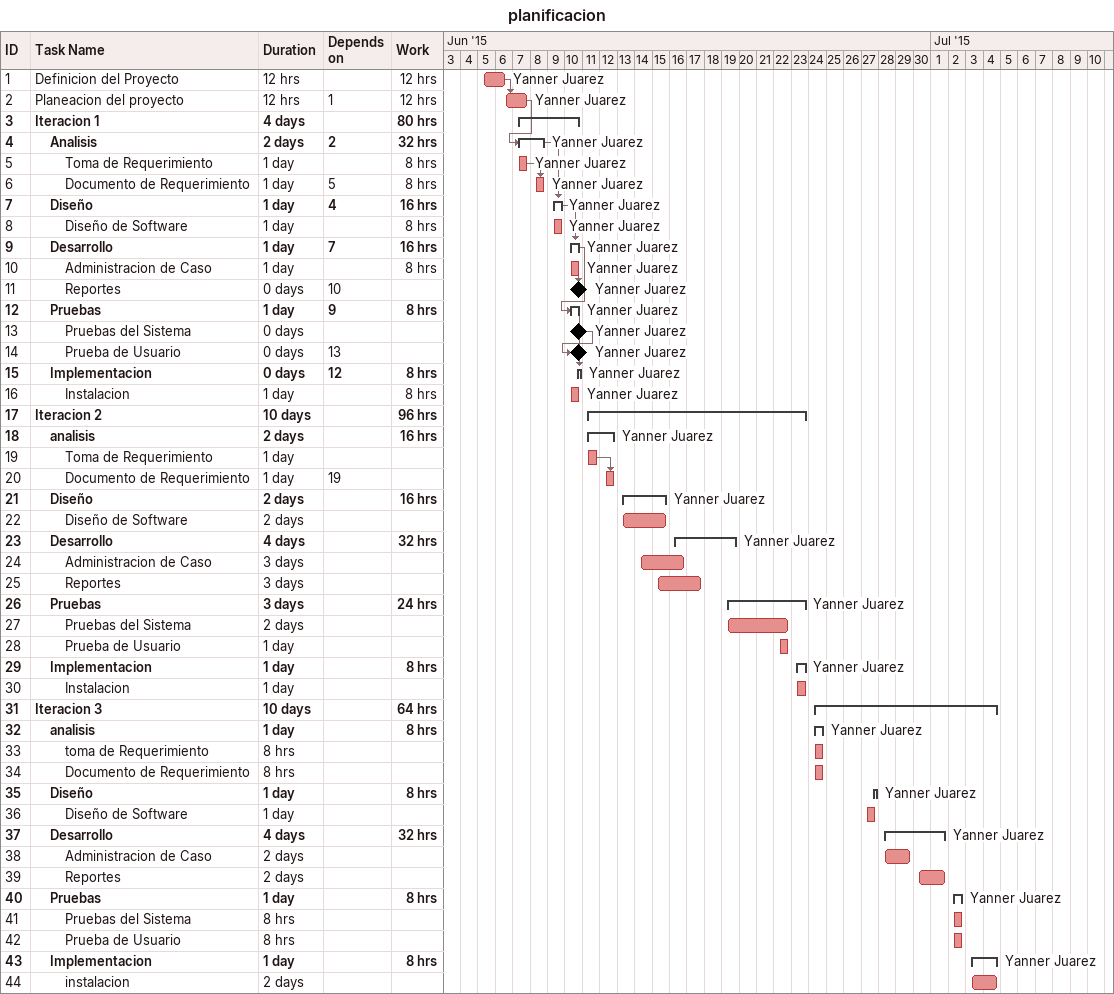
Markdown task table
planificacion

| ID | Level | Task | Duration | Start | Finish | Predecessors | Resources | Work (h) |
|---|---|---|---|---|---|---|---|---|
| 1 | 1 | Definicion del Proyecto | 12h | 2015-06-05 | 2015-06-06 |  | Yanner Juarez | 12 |
| 2 | 1 | Planeacion del proyecto | 12h | 2015-06-06 | 2015-06-07 | 1 | Yanner Juarez | 12 |
| 3 | 1 | **Iteracion 1** | 4d | 2015-06-07 | 2015-06-10 |  |  | 80 |
| 4 | 2 | **Analisis** | 2d | 2015-06-07 | 2015-06-08 | 2 | Yanner Juarez | 32 |
| 5 | 3 | Toma de Requerimiento | 1d | 2015-06-07 | 2015-06-07 |  | Yanner Juarez | 8 |
| 6 | 3 | Documento de Requerimiento | 1d | 2015-06-08 | 2015-06-08 | 5 | Yanner Juarez | 8 |
| 7 | 2 | **Diseño** | 1d | 2015-06-09 | 2015-06-09 | 4 | Yanner Juarez | 16 |
| 8 | 3 | Diseño de Software | 1d | 2015-06-09 | 2015-06-09 |  | Yanner Juarez | 8 |
| 9 | 2 | **Desarrollo** | 1d | 2015-06-10 | 2015-06-10 | 7 | Yanner Juarez | 16 |
| 10 | 3 | Administracion de Caso | 1d | 2015-06-10 | 2015-06-10 |  | Yanner Juarez | 8 |
| 11 | 3 | Reportes | 0d | 2015-06-10 | 2015-06-10 | 10 | Yanner Juarez |  |
| 12 | 2 | **Pruebas** | 1d | 2015-06-10 | 2015-06-10 | 9 | Yanner Juarez | 8 |
| 13 | 3 | Pruebas del Sistema | 0d | 2015-06-10 | 2015-06-10 |  | Yanner Juarez |  |
| 14 | 3 | Prueba de Usuario | 0d | 2015-06-10 | 2015-06-10 | 13 | Yanner Juarez |  |
| 15 | 2 | **Implementacion** | 0d | 2015-06-10 | 2015-06-10 | 12 | Yanner Juarez | 8 |
| 16 | 3 | Instalacion | 1d | 2015-06-10 | 2015-06-10 |  | Yanner Juarez | 8 |
| 17 | 1 | **Iteracion 2** | 10d | 2015-06-11 | 2015-06-23 |  |  | 96 |
| 18 | 2 | **analisis** | 2d | 2015-06-11 | 2015-06-12 |  | Yanner Juarez | 16 |
| 19 | 3 | Toma de Requerimiento | 1d | 2015-06-11 | 2015-06-11 |  |  |  |
| 20 | 3 | Documento de Requerimiento | 1d | 2015-06-12 | 2015-06-12 | 19 |  |  |
| 21 | 2 | **Diseño** | 2d | 2015-06-13 | 2015-06-15 |  | Yanner Juarez | 16 |
| 22 | 3 | Diseño de Software | 2d | 2015-06-13 | 2015-06-15 |  |  |  |
| 23 | 2 | **Desarrollo** | 4d | 2015-06-16 | 2015-06-19 |  | Yanner Juarez | 32 |
| 24 | 3 | Administracion de Caso | 3d | 2015-06-14 | 2015-06-16 |  |  |  |
| 25 | 3 | Reportes | 3d | 2015-06-15 | 2015-06-17 |  |  |  |
| 26 | 2 | **Pruebas** | 3d | 2015-06-19 | 2015-06-23 |  | Yanner Juarez | 24 |
| 27 | 3 | Pruebas del Sistema | 2d | 2015-06-19 | 2015-06-22 |  |  |  |
| 28 | 3 | Prueba de Usuario | 1d | 2015-06-22 | 2015-06-22 |  |  |  |
| 29 | 2 | **Implementacion** | 1d | 2015-06-23 | 2015-06-23 |  | Yanner Juarez | 8 |
| 30 | 3 | Instalacion | 1d | 2015-06-23 | 2015-06-23 |  |  |  |
| 31 | 1 | **Iteracion 3** | 10d | 2015-06-24 | 2015-07-04 |  |  | 64 |
| 32 | 2 | **analisis** | 1d | 2015-06-24 | 2015-06-24 |  | Yanner Juarez | 8 |
| 33 | 3 | toma de Requerimiento | 8h | 2015-06-24 | 2015-06-24 |  |  |  |
| 34 | 3 | Documento de Requerimiento | 8h | 2015-06-24 | 2015-06-24 |  |  |  |
| 35 | 2 | **Diseño** | 1d | 2015-06-27 | 2015-06-27 |  | Yanner Juarez | 8 |
| 36 | 3 | Diseño de Software | 1d | 2015-06-27 | 2015-06-27 |  |  |  |
| 37 | 2 | **Desarrollo** | 4d | 2015-06-28 | 2015-07-01 |  | Yanner Juarez | 32 |
| 38 | 3 | Administracion de Caso | 2d | 2015-06-28 | 2015-06-29 |  |  |  |
| 39 | 3 | Reportes | 2d | 2015-06-30 | 2015-07-01 |  |  |  |
| 40 | 2 | **Pruebas** | 1d | 2015-07-02 | 2015-07-02 |  | Yanner Juarez | 8 |
| 41 | 3 | Pruebas del Sistema | 8h | 2015-07-02 | 2015-07-02 |  |  |  |
| 42 | 3 | Prueba de Usuario | 8h | 2015-07-02 | 2015-07-02 |  |  |  |
| 43 | 2 | **Implementacion** | 1d | 2015-07-03 | 2015-07-04 |  | Yanner Juarez | 8 |
| 44 | 3 | instalacion | 2d | 2015-07-03 | 2015-07-04 |  |  |  |
